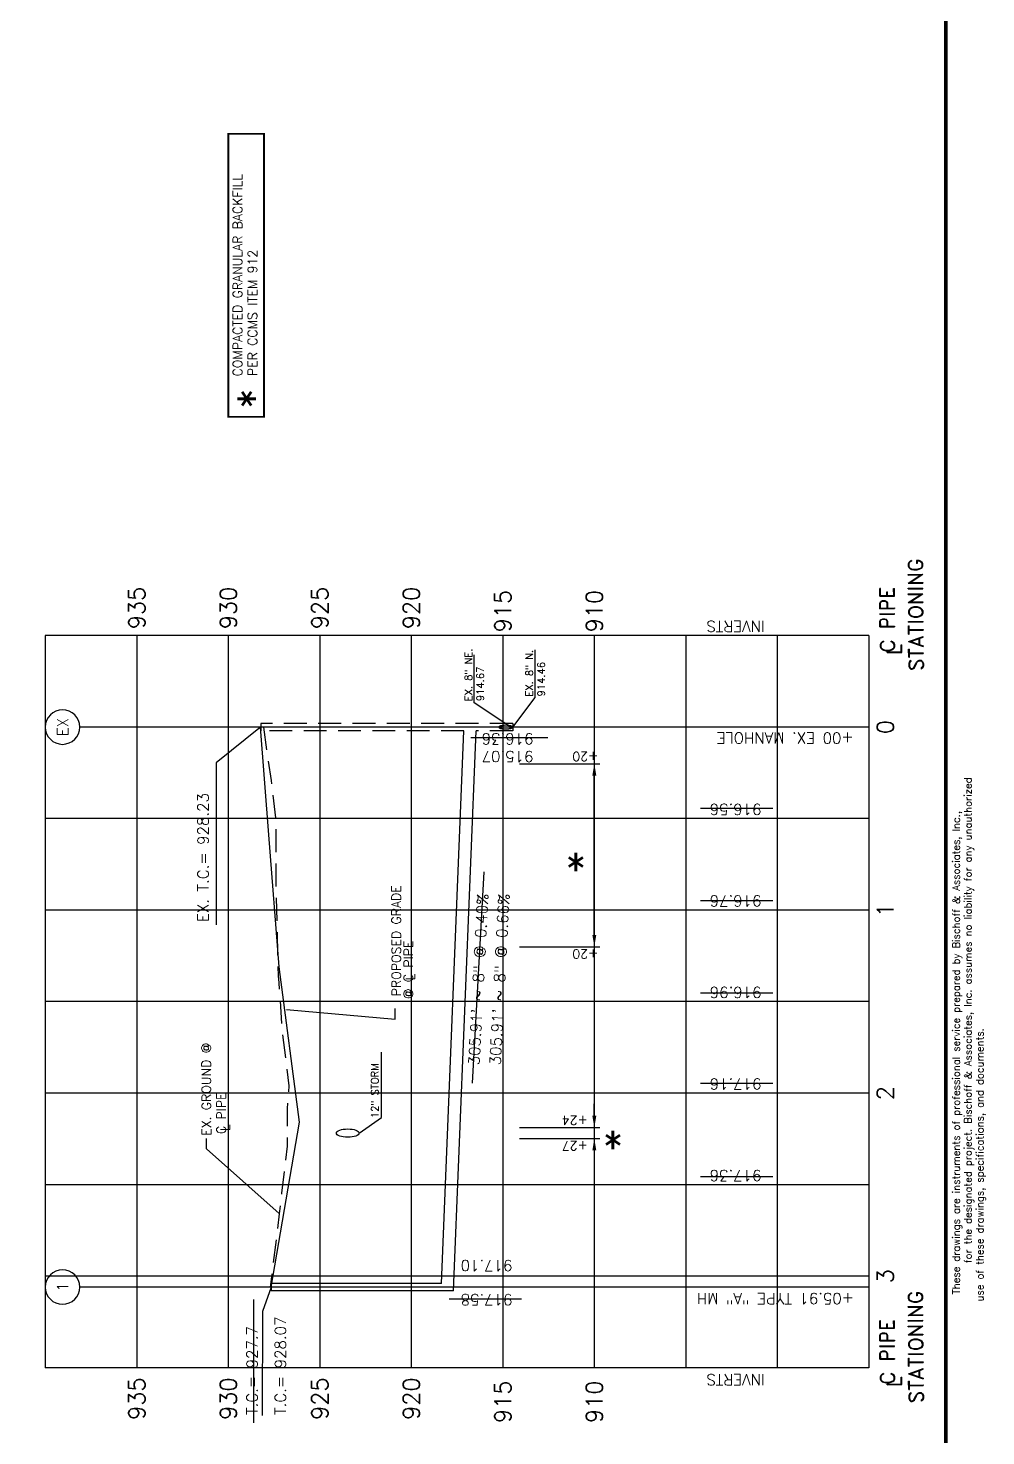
# Model space of a CAD drawing. Extents: x 5337 to 6497, y 3762 to 5514.
# Drawn here: x 5961 to 6484, y 4361 to 5130 of the extents above; entities that cross this region are included whole.
import ezdxf
from ezdxf.enums import TextEntityAlignment as Align

# ---------------------------------------------------------------- set-up
doc = ezdxf.new("R2010")
doc.units = 0
doc.header["$LTSCALE"] = 25
doc.header["$MEASUREMENT"] = 0
doc.header["$PDSIZE"] = 0.05
doc.linetypes.add('DASHED', pattern=[0.75, 0.5, -0.25])
doc.layers.get('0').update_dxf_attribs({"linetype": 'CONTINUOUS'})
doc.layers.get('DEFPOINTS').update_dxf_attribs({"linetype": 'CONTINUOUS'})
for name, color, linetype in [('1-PROP-SAN', 6, 'CONTINUOUS'), ('1-TEXT', 2, 'CONTINUOUS'), ('1115PGRID', 8, 'CONTINUOUS'), ('CGB-NOTE', 2, 'CONTINUOUS'), ('EX10PFGCT', 2, 'CONTINUOUS'), ('EX10PRTXT', 2, 'CONTINUOUS'), ('MAINPEGCT', 30, 'CONTINUOUS'), ('MAINPRTXT', 2, 'CONTINUOUS'), ('NOTES', 7, 'CONTINUOUS'), ('P-SAN-LEADER', 7, 'CONTINUOUS'), ('PARCEL_LINE', 41, 'CONTINUOUS'), ('PEGC', 3, 'DASHED'), ('PEGCT', 6, 'CONTINUOUS'), ('PFGC', 1, 'CONTINUOUS'), ('PGRID', 8, 'CONTINUOUS'), ('PGRIDT', 6, 'CONTINUOUS'), ('SHEET', 7, 'CONTINUOUS'), ('WATER-LINE-TEXT', 2, 'CONTINUOUS')]:
    doc.layers.add(name, color=color, linetype=linetype)
doc.styles.add('L100', font='simplex.shx', dxfattribs={"height": 6})
doc.styles.add('L120', font='simplex.shx', dxfattribs={"height": 6})
doc.styles.add('L200', font='simplex.shx', dxfattribs={"height": 12})
doc.styles.add('ROMAND', font='romand.shx', dxfattribs={"height": 6})
doc.styles.add('ROMANS', font='romans.shx', dxfattribs={"height": 4})
doc.dimstyles.new('10123', dxfattribs={"dimscale": 50, "dimtxt": 0.1, "dimasz": 0.13, "dimexe": 0.06, "dimexo": 0.06, "dimgap": 0.09, "dimtad": 1, "dimzin": 0, "dimdsep": 46, "dimtxsty": 'Standard', "dimcen": 0.09, "dimclrd": 7, "dimclre": 7, "dimclrt": 256, "dimaunit": 1, "dimadec": 0, "dimazin": 0, "dimtfac": 1, "dimtofl": 0, "dimtmove": 2, "dimatfit": 3, "dimfxl": 0, "dimtolj": 1, "dimtzin": 7, "dimarcsym": 0})
doc.dimstyles.get("Standard").update_dxf_attribs({"dimtxt": 0.18, "dimasz": 0.18, "dimexe": 0.18, "dimexo": 0.0625, "dimgap": 0.09, "dimtad": 0, "dimtih": 1, "dimtoh": 1, "dimdec": 4, "dimzin": 0, "dimdsep": 46, "dimtxsty": 'Standard', "dimcen": 0.09, "dimadec": 0, "dimazin": 0, "dimtfac": 1, "dimtdec": 4, "dimtofl": 0, "dimtmove": 0, "dimatfit": 3, "dimfxl": 0, "dimtolj": 1, "dimtzin": 0, "dimarcsym": 0})

# ---------------------------------------------------------------- blocks, each defined once
blk = doc.blocks.new('TITLEBLK')
at = {"layer": 'SHEET'}
blk.add_lwpolyline([(32.41, 23.19, 0.04, 0.04, 0), (0.61, 23.19, 0.04, 0.04, 0), (0.61, 0.69, 0.04, 0.04, 0), (32.41, 0.69, 0.04, 0.04, 0)], format="xyseb", close=True, dxfattribs=at)
at = {"layer": 'NOTES', "style": 'ROMANS'}
for s, p in [('  These drawings are instruments of professional service prepared by Bischoff & Associates, Inc.,', (13.406, 0.54)), ('use of these drawings, specifications, and documents.', (13.437, 0.281))]:
    blk.add_text(s, height=0.08, dxfattribs=at).set_placement(p)
blk.add_text('for the designated project. Bischoff & Associates, Inc. assumes no liability for any unauthorized', height=0.08, dxfattribs=at).set_placement((16.51, 0.41), align=Align.CENTER)
blk = doc.blocks.new('MH-NUM')
blk.add_circle((0, 0.188), 0.188)
at = {"style": 'ROMANS'}
blk.add_attdef('00', text='', height=0.12, dxfattribs=at).set_placement((0, 0.13), align=Align.CENTER)
blk = doc.blocks.new('*D22')
at = {"color": 7, "linetype": 'ByBlock'}
for p, q in [((6229.54, 4727.85), (6273.36, 4727.85)), ((6270.36, 4634.35), (6270.36, 4721.35)), ((6229.54, 4627.85), (6273.36, 4627.85))]:
    blk.add_line(p, q, dxfattribs=at)
for points in [[(6269.28, 4721.35), (6271.45, 4721.35), (6270.36, 4727.85)], [(6269.28, 4634.35), (6271.45, 4634.35), (6270.36, 4627.85)]]:
    blk.add_solid(points, dxfattribs=at)
at = {"layer": 'DEFPOINTS', "color": 0, "linetype": 'ByBlock'}
for p in [(6226.54, 4727.85), (6270.36, 4727.85), (6226.54, 4627.85)]:
    blk.add_point(p, dxfattribs=at)
blk = doc.blocks.new('*D23')
at = {"color": 7, "linetype": 'ByBlock'}
for p, q in [((6270.36, 4535.56), (6270.36, 4542.06)), ((6229.54, 4529.06), (6273.36, 4529.06)), ((6229.54, 4523.06), (6273.36, 4523.06)), ((6270.36, 4516.56), (6270.36, 4510.06))]:
    blk.add_line(p, q, dxfattribs=at)
for points in [[(6269.28, 4535.56), (6271.45, 4535.56), (6270.36, 4529.06)], [(6269.28, 4516.56), (6271.45, 4516.56), (6270.36, 4523.06)]]:
    blk.add_solid(points, dxfattribs=at)
at = {"layer": 'DEFPOINTS', "color": 0, "linetype": 'ByBlock'}
for p in [(6226.54, 4529.06), (6226.54, 4523.06), (6270.36, 4529.06)]:
    blk.add_point(p, dxfattribs=at)

msp = doc.modelspace()

# ---------------------------------------------------------------- linework, layer by layer
at = {"layer": '1-PROP-SAN', "color": 7}
for p, q in [((6204.781, 4761.179), (6204.781, 4787.24)), ((6238.048, 4764.002), (6238.048, 4790.064)), ((6224.763, 4747.848), (6204.781, 4761.179)), ((6225.763, 4747.848), (6238.048, 4764.002))]:
    msp.add_line(p, q, dxfattribs=at)
at = {"layer": '1-PROP-SAN', "linetype": 'DASHED'}
for p, q in [((6225.763, 4749.848), (6088.057, 4749.848)), ((6199.087, 4745.848), (6088.057, 4745.848)), ((6225.763, 4745.848), (6205.763, 4745.848))]:
    msp.add_line(p, q, dxfattribs=at)
at = {"layer": '1-PROP-SAN'}
for p, q in [((6088.057, 4749.848), (6088.057, 4745.848)), ((6186.93, 4443.938), (6199.087, 4745.848)), ((6193.444, 4439.938), (6205.763, 4745.848)), ((6225.763, 4749.848), (6225.763, 4745.848)), ((6186.93, 4443.938), (6093.763, 4443.938)), ((6093.763, 4443.938), (6093.763, 4439.938)), ((6193.444, 4439.938), (6093.763, 4439.938))]:
    msp.add_line(p, q, dxfattribs=at)
at = {"layer": '1-PROP-SAN', "color": 7, "extrusion": (0, 0, -1)}
for centre in [(6221.428, 4747.848), (6222.428, 4747.848)]:
    msp.add_ellipse(centre, major_axis=(-3.335, 0), ratio=0.2932595, dxfattribs=at)
at = {"layer": '1115PGRID', "color": 7}
for p, q in [((6420.363, 4747.848), (5989.113, 4747.848)), ((6420.363, 4441.938), (5989.113, 4441.938)), ((6420.363, 4441.938), (5989.113, 4441.938))]:
    msp.add_line(p, q, dxfattribs=at)
at = {"layer": 'CGB-NOTE', "const_width": 1}
msp.add_lwpolyline([(6070.373, 4917.359), (6070.373, 5071.969), (6089.838, 5071.969), (6089.838, 4917.359)], close=True, dxfattribs=at)
at = {"layer": 'MAINPRTXT', "color": 1}
for p, q in [((6245.029, 4742.02), (6202.834, 4742.02)), ((6367.95, 4703.423), (6328.426, 4703.423)), ((6203.801, 4553.387), (6210.083, 4668.824)), ((6367.95, 4652.992), (6328.426, 4652.992)), ((6367.95, 4602.56), (6328.426, 4602.56)), ((6367.95, 4553.158), (6328.426, 4553.158)), ((6367.95, 4502.212), (6328.426, 4502.212)), ((6084.269, 4367.791), (6084.269, 4435.117)), ((6230.608, 4435.313), (6191.084, 4435.313))]:
    msp.add_line(p, q, dxfattribs=at)
at = {"layer": 'P-SAN-LEADER'}
for p, q in [((6154.049, 4534.618), (6154.049, 4570.307)), ((6141.892, 4526.058), (6154.049, 4534.618))]:
    msp.add_line(p, q, dxfattribs=at)
at = {"layer": 'P-SAN-LEADER', "flags": 128}
for points in [[(6088.036, 4747.848), (6063.738, 4728.335), (6063.717, 4639.855)], [(6093.763, 4441.938), (6088.963, 4428.567), (6088.942, 4371.698)]]:
    msp.add_lwpolyline(points, dxfattribs=at)
at = {"layer": 'P-SAN-LEADER'}
msp.add_ellipse((6135.642, 4526.058), major_axis=(-6.25, 0), ratio=0.3615787, dxfattribs=at)
at = {"layer": 'PARCEL_LINE', "color": 1}
for p, q in [((6092.463, 4688.938), (6088.036, 4747.848)), ((6098.063, 4616.938), (6092.463, 4688.938)), ((6109.263, 4531.938), (6098.063, 4616.938)), ((6093.763, 4441.938), (6109.263, 4531.938))]:
    msp.add_line(p, q, dxfattribs=at)
at = {"layer": 'PEGC', "flags": 128}
msp.add_lwpolyline([(6089.563, 4747.848), (6093.712, 4718.597), (6096.284, 4697.661), (6096.278, 4662.756), (6096.288, 4662.521), (6096.297, 4662.248), (6096.327, 4661.047), (6097.589, 4611.937), (6097.914, 4608.063), (6099.935, 4579.936), (6103.472, 4551.912), (6102.532, 4539.539), (6102.552, 4518.914), (6099.481, 4493.314), (6098.157, 4481.969), (6093.308, 4441.938)], dxfattribs=at)
at = {"layer": 'PGRID'}
for p, q in [((6420.363, 4797.848), (5970.363, 4797.848)), ((5970.363, 4797.848), (5970.363, 4397.848)), ((6020.363, 4797.848), (6020.363, 4397.848)), ((6070.363, 4797.848), (6070.363, 4397.848)), ((6120.363, 4797.848), (6120.363, 4397.848)), ((6170.363, 4797.848), (6170.363, 4397.848)), ((6220.363, 4797.848), (6220.363, 4397.848)), ((6270.363, 4797.848), (6270.363, 4397.848)), ((6320.363, 4797.848), (6320.363, 4397.848)), ((6370.363, 4797.848), (6370.363, 4397.848)), ((6420.363, 4797.848), (6420.363, 4397.848)), ((6420.363, 4697.848), (5970.363, 4697.848)), ((6420.363, 4647.848), (5970.363, 4647.848)), ((6420.363, 4597.848), (5970.363, 4597.848)), ((6420.363, 4547.848), (5970.363, 4547.848)), ((6420.363, 4497.848), (5970.363, 4497.848)), ((6420.363, 4447.848), (5970.363, 4447.848)), ((6420.363, 4397.848), (5970.363, 4397.848))]:
    msp.add_line(p, q, dxfattribs=at)

# ---------------------------------------------------------------- block references
at = {"layer": '1-TEXT'}
ref = msp.add_blockref('MH-NUM', (5970.363, 4747.795), dxfattribs=dict(at, xscale=-50, yscale=50, zscale=50, rotation=270.1639977927684))
ref.add_attrib('00', 'EX', dxfattribs={"layer": '0', "height": 6, "rotation": 90.163998, "style": 'ROMANS'}).set_placement((5982.859, 4747.831), align=Align.CENTER)
ref = msp.add_blockref('MH-NUM', (5970.363, 4441.924), dxfattribs=dict(at, xscale=-50, yscale=50, zscale=50, rotation=270.0628280766791))
ref.add_attrib('00', '1', dxfattribs={"layer": '0', "height": 6, "rotation": 90.062828, "style": 'ROMANS'}).set_placement((5982.859, 4441.938), align=Align.CENTER)
at = {"layer": 'SHEET', "xscale": 50, "yscale": 50, "rotation": 90}
msp.add_blockref('TITLEBLK', (6497.023, 3762.182), dxfattribs=at)

# ---------------------------------------------------------------- texts
at = {"layer": '1-PROP-SAN', "color": 7, "style": 'ROMANS'}
for s, p in [('EX. 8" NE.', (6203.573, 4761.935)), ('EX. 8" N.', (6236.841, 4764.495)), ('914.67', (6210.05, 4762.003)), ('914.46', (6243.317, 4764.581))]:
    msp.add_text(s, height=4, rotation=90, dxfattribs=at).set_placement(p)
at = {"layer": 'CGB-NOTE'}
for s, height, style, p in [('COMPACTED GRANULAR BACKFILL', 5, 'ROMAND', (6077.922, 4939.384)), ('PER CCMS ITEM 912', 5, 'ROMAND', (6086.05, 4939.599)), ('*', 17.5, 'ROMANS', (6092.867, 4921.218))]:
    msp.add_text(s, height=height, rotation=90, dxfattribs=dict(at, style=style)).set_placement(p)
at = {"layer": 'EX10PFGCT', "style": 'ROMANS'}
for s, p in [('INVERTS', (6347.551, 4799.872, -467.845)), ('+00 EX. MANHOLE', (6374.657, 4738.841, -467.845)), ('916.36', (6222.965, 4738.393, -467.845)), ('915.07', (6222.965, 4728.775, -467.845)), ('916.56', (6347.551, 4699.872, -467.845)), ('916.76', (6347.551, 4649.872, -467.845)), ('916.96', (6347.551, 4599.872, -467.845)), ('917.16', (6347.551, 4549.872, -467.845)), ('917.36', (6347.551, 4499.872, -467.845)), ('917.10', (6211.467, 4450.711, -467.845)), ('917.58', (6211.467, 4432.009, -467.845)), ('+05.91 TYPE "A" MH', (6369.309, 4432.67, -467.845)), ('INVERTS', (6347.551, 4388.327, -467.845))]:
    msp.add_text(s, height=6, rotation=179.975626, dxfattribs=at).set_placement(p, align=Align.TOP_CENTER)
at = {"layer": 'EX10PRTXT', "style": 'ROMANS'}
for s, p in [('305.91\' ~ 8" @ 0.40%', (6210.01, 4609.846, -467.845)), ('305.91\' ~ 8" @ 0.66%', (6221.581, 4609.846, -467.845))]:
    msp.add_text(s, height=6, rotation=87.000993, dxfattribs=at).set_placement(p, align=Align.CENTER)
at = {"layer": 'MAINPEGCT', "color": 2, "style": 'ROMAND'}
for s, p in [('STATIONING', (6445.99, 4809.176, -1023.706)), ('C PIPE ', (6430.409, 4809.299, -1023.706)), ('L', (6434.342, 4790.185, -1023.706)), ('STATIONING', (6445.99, 4409.176, -1023.706)), ('C PIPE ', (6430.409, 4409.299, -1023.706)), ('L', (6434.342, 4390.185, -1023.706))]:
    msp.add_text(s, height=8, rotation=90.382182, dxfattribs=at).set_placement(p, align=Align.MIDDLE_CENTER)
at = {"layer": 'MAINPRTXT', "style": 'ROMANS'}
for s, p in [('EX. T.C.= 928.23', (6053.56, 4641.331)), ('T.C.= 928.07', (6095.815, 4372.068)), ('T.C.= 927.7', (6080.325, 4372.068))]:
    msp.add_text(s, height=6, rotation=89.975626, dxfattribs=at).set_placement(p, align=Align.TOP_LEFT)
for s, rotation, p in [('EX. GROUND @  ', 90.203063, (6060.923, 4524.626, -935.69)), ('C PIPE', 90.203063, (6069.002, 4525.551, -935.69)), ('L', 90, (6071.124, 4527.186, -935.69))]:
    msp.add_text(s, height=5, rotation=rotation, dxfattribs=at).set_placement(p)
at = {"layer": 'P-SAN-LEADER', "style": 'ROMANS'}
msp.add_text('12" STORM', height=4, rotation=90, dxfattribs=at).set_placement((6152.428, 4534.213))
at = {"layer": 'PEGCT', "style": 'L120'}
for s, p in [('0', (6429.363, 4747.848)), ('1', (6429.363, 4647.848)), ('2', (6429.363, 4547.848)), ('3', (6429.363, 4447.848))]:
    msp.add_text(s, height=9, rotation=90, dxfattribs=at).set_placement(p, align=Align.MIDDLE_CENTER)
at = {"layer": 'PFGC', "color": 2, "style": 'ROMANS'}
for s, p in [('PROPOSED GRADE', (6164.628, 4631.092)), ('@ C PIPE', (6171.232, 4615.227)), ('L', (6172.364, 4611.237, -467.845))]:
    msp.add_text(s, height=5, rotation=90.04228, dxfattribs=at).set_placement(p, align=Align.CENTER)
at = {"layer": 'PGRIDT', "style": 'L120'}
for s, p in [('935', (6020.363, 4824.491)), ('930', (6070.363, 4824.491)), ('925', (6120.363, 4824.491)), ('920', (6170.363, 4824.491)), ('915', (6220.363, 4822.777)), ('910', (6270.363, 4822.777)), ('935', (6020.363, 4392.554)), ('930', (6070.363, 4392.554)), ('925', (6120.363, 4392.554)), ('920', (6170.363, 4392.554)), ('915', (6220.363, 4390.839)), ('910', (6270.363, 4390.839))]:
    msp.add_text(s, height=9, rotation=90, dxfattribs=at).set_placement(p, align=Align.MIDDLE_RIGHT)
at = {"layer": 'WATER-LINE-TEXT', "style": 'L100'}
for s, p in [('+20', (6272.521, 4734.271)), ('+20', (6272.521, 4626.395)), ('+24', (6266.796, 4535.481)), ('+27', (6266.796, 4521.605))]:
    msp.add_text(s, height=5, rotation=180, dxfattribs=at).set_placement(p)
at = {"layer": 'WATER-LINE-TEXT', "color": 2, "style": 'L200'}
for p in [(6260.259, 4677.848), (6280.499, 4526.095)]:
    msp.add_text('*', height=17.5, rotation=180, dxfattribs=at).set_placement(p, align=Align.MIDDLE)

# ---------------------------------------------------------------- dimensions: what is measured, and where the dimension line sits
at = {"layer": 'WATER-LINE-TEXT'}
for base, p1, p2, picture, middle in [((6270.363, 4727.848), (6226.54, 4627.848), (6226.54, 4727.848), '*D22', (6270.363, 4677.848)), ((6270.363, 4529.058), (6226.54, 4523.058), (6226.54, 4529.058), '*D23', (6270.363, 4526.058))]:
    dim = msp.add_linear_dim(base=base, p1=p1, p2=p2, angle=90, text=' ', dimstyle='10123', dxfattribs=at)
    dim.commit()
    dim.dimension.update_dxf_attribs({"geometry": picture, "text_midpoint": middle})

# ---------------------------------------------------------------- leaders
at = {"layer": 'PFGC', "color": 7}
for points in [[(6102.1, 4593.626), (6161.534, 4588.233), (6161.534, 4594.145)], [(6098.194, 4482.065, -467.845), (6058.382, 4517.371, -467.845), (6058.377, 4523.14, -467.845)]]:
    msp.add_leader(points, dimstyle='Standard', dxfattribs=at)

doc.saveas('drawing.dxf')
